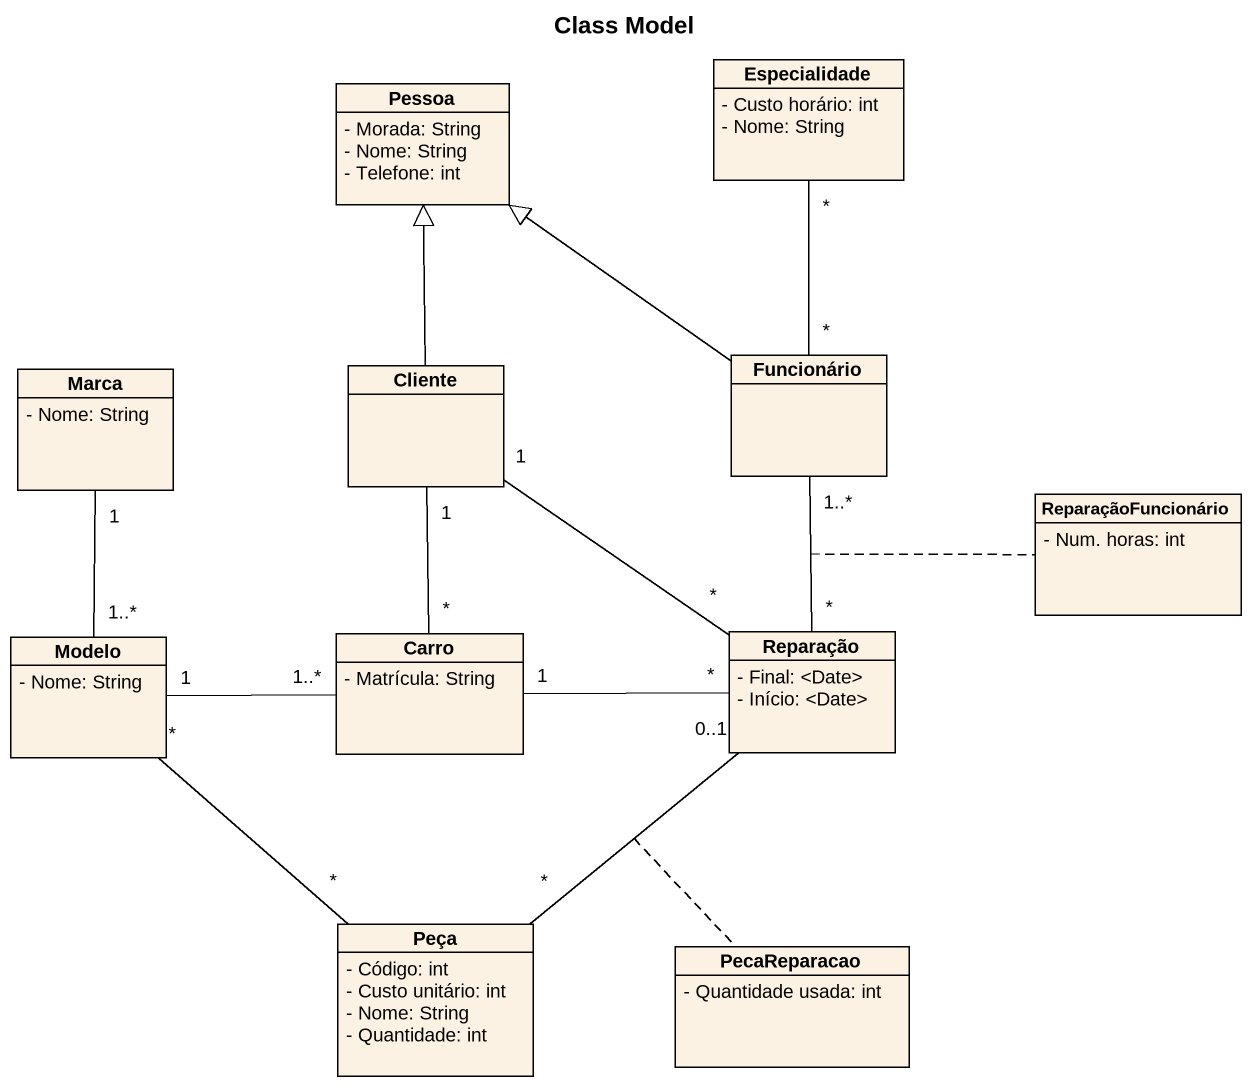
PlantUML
@startuml
title Class Model
hide circle
hide empty members
skinparam classAttributeIconSize 0
class Especialidade {
  - Custo horário: int
  - Nome: String
}
class Pessoa {
  - Morada: String
  - Nome: String
  - Telefone: int
}
class Marca {
  - Nome: String
}
class Cliente
class Funcionário
class ReparaçãoFuncionário {
  - Num. horas: int
}
class Modelo {
  - Nome: String
}
class Carro {
  - Matrícula: String
}
class Reparação {
  - Final: <Date>
  - Início: <Date>
}
class Peça {
  - Código: int
  - Custo unitário: int
  - Nome: String
  - Quantidade: int
}
class PecaReparacao {
  - Quantidade usada: int
}
Marca "1" -- "1..*" Modelo
Cliente -up-|> Pessoa
Cliente "1" -- "*" Carro
Funcionário "*" -up- "*" Especialidade
Funcionário -up-|> Pessoa
Modelo "*" -- "*" Peça
Carro "1..*" -left- "1" Modelo
Reparação "*" -up- "1" Cliente
Reparação "*" -up- "1..*" Funcionário
(Reparação, Funcionário) .. ReparaçãoFuncionário
Reparação "*" -left- "1" Carro
Peça "*" -up- "0..1" Reparação
(Peça, Reparação) .. PecaReparacao
@enduml
